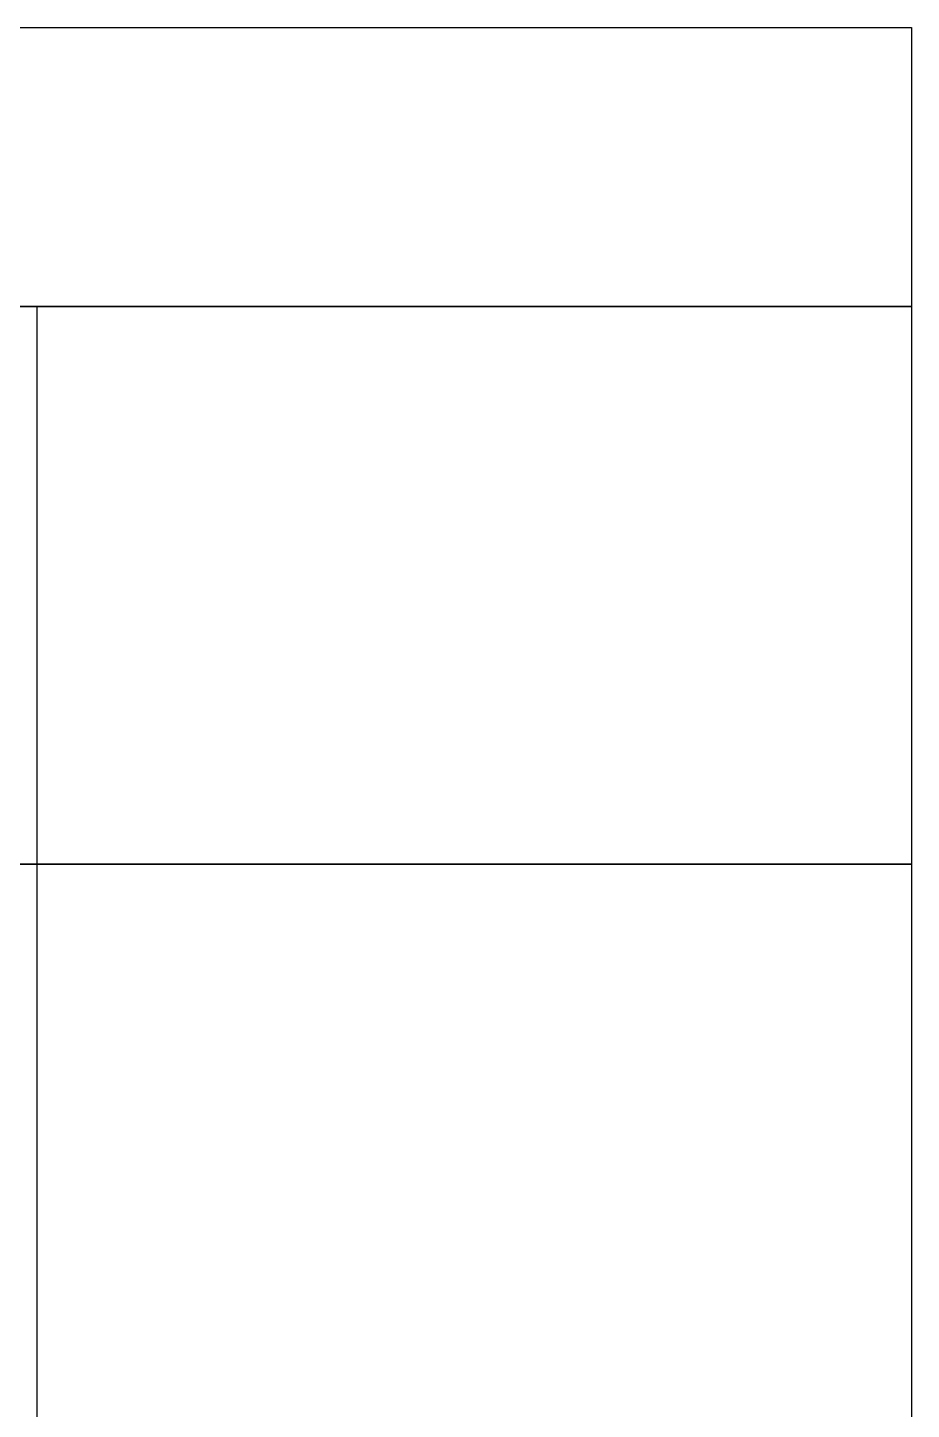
# Model space of a CAD drawing. Header units: millimetres. Extents: x -9481 to -9286, y 28694 to 28853.
# Drawn here: x -9447.18 to -9442.23, y 28758.33 to 28766.07 of the extents above; entities that cross this region are included whole.
import ezdxf

# ---------------------------------------------------------------- set-up
doc = ezdxf.new("R2010")
doc.units = ezdxf.units.MM

msp = doc.modelspace()

# ---------------------------------------------------------------- linework, layer by layer
for p, q in [((-9447.126291, 28764.507112), (-9447.126291, 28763.986465)), ((-9447.126291, 28764.507112), (-9447.126291, 28761.38323)), ((-9447.126291, 28761.38323), (-9447.126291, 28760.862583)), ((-9447.126291, 28761.38323), (-9447.126291, 28758.259349))]:
    msp.add_line(p, q)
for points in [[(-9481.2579, 28765.548405), (-9481.2579, 28766.069052), (-9442.229952, 28766.069052), (-9442.229952, 28765.548405)], [(-9442.229952, 28765.548405), (-9442.229952, 28765.027759)], [(-9442.229952, 28765.027759), (-9442.229952, 28764.507112), (-9481.2579, 28764.507112), (-9481.2579, 28765.027759), (-9481.2579, 28765.027759)], [(-9481.2579, 28763.986465), (-9481.2579, 28764.507112), (-9442.229952, 28764.507112), (-9442.229952, 28763.986465)], [(-9442.229952, 28763.986465), (-9442.229952, 28761.38323), (-9461.731845, 28761.38323)], [(-9461.731845, 28761.38323), (-9442.229952, 28761.38323), (-9442.229952, 28760.862583)], [(-9442.229952, 28760.862583), (-9442.229952, 28758.259349), (-9461.731845, 28758.259349)]]:
    msp.add_lwpolyline(points)

doc.saveas('drawing.dxf')
